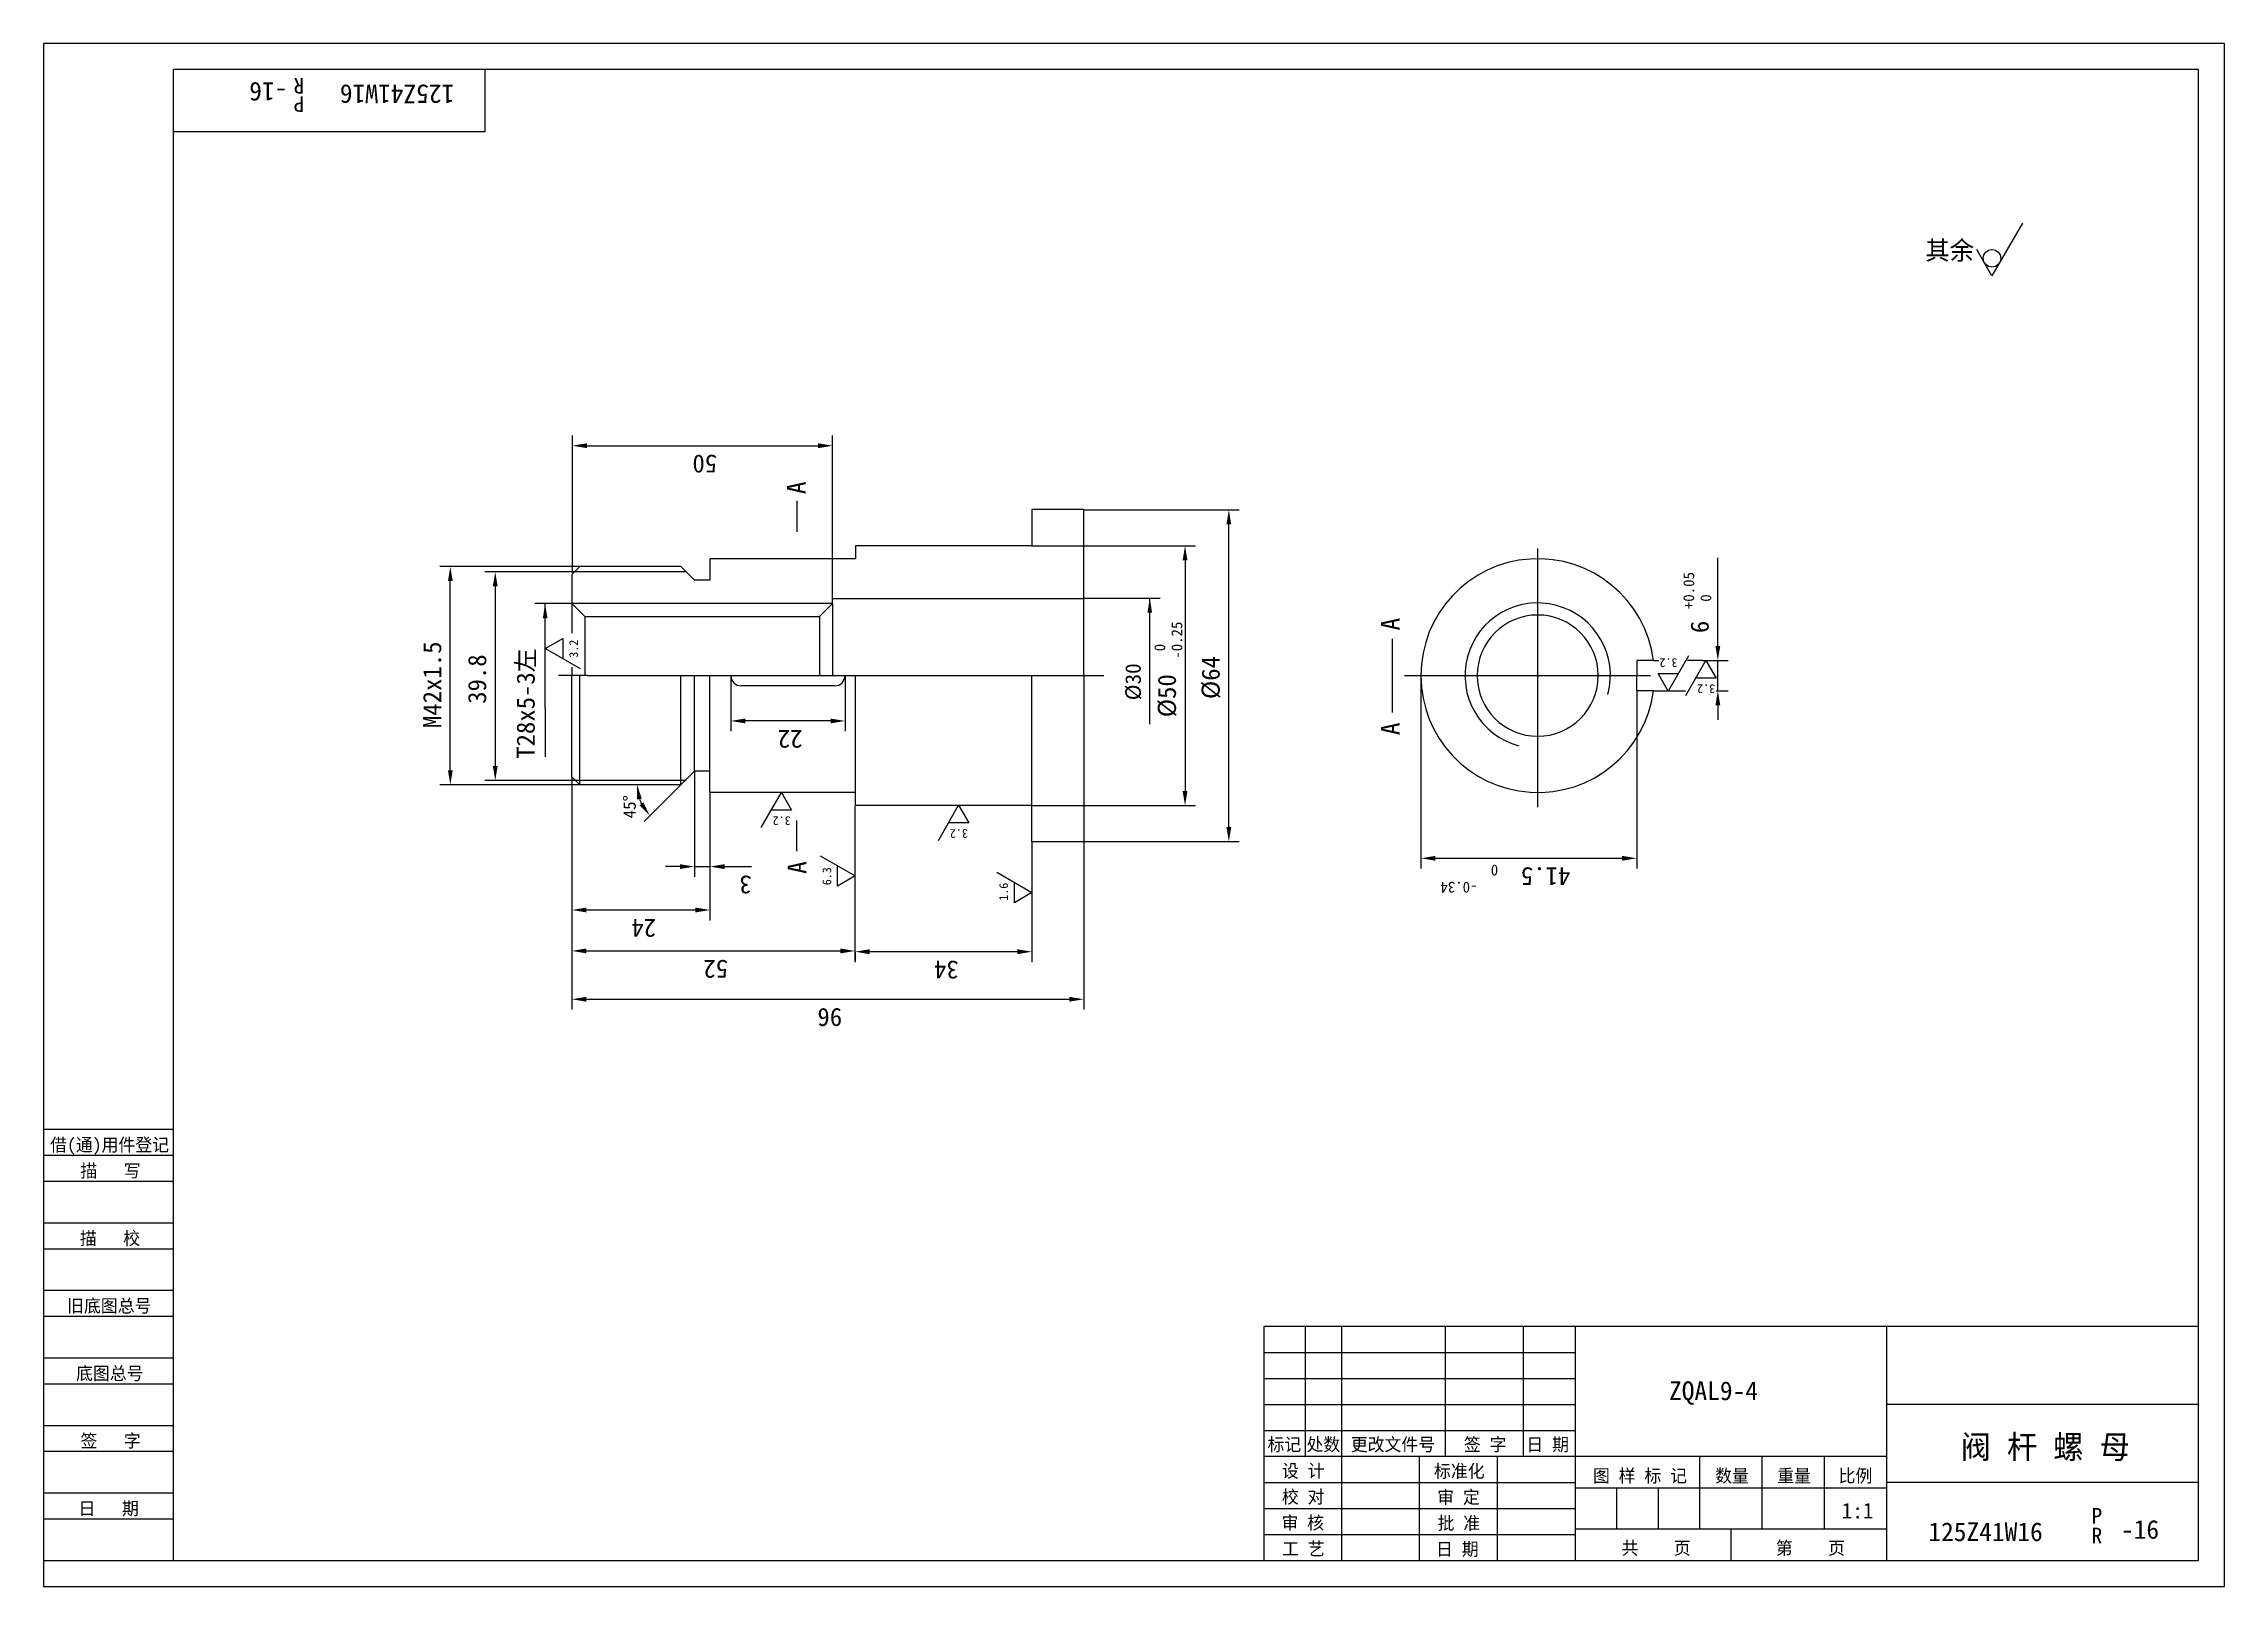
# Model space of a CAD drawing. Header units: metres. Extents: x 0 to 420, y 0 to 297.
import ezdxf

# ---------------------------------------------------------------- set-up
doc = ezdxf.new("R2010")
doc.units = ezdxf.units.M
for name, color, linetype in [('C', 6, 'Continuous'), ('D', 1, 'Continuous'), ('FL', 5, 'Continuous'), ('T', 7, 'Continuous'), ('TL', 4, 'Continuous')]:
    doc.layers.add(name, color=color, linetype=linetype)

# ---------------------------------------------------------------- blocks, each defined once
blk = doc.blocks.new('TUKUN3')
at = {"layer": 'FL'}
for p, q in [((420, 297), (0, 297)), ((0, 297), (0, 0)), ((420, 0), (420, 297)), ((0, 78), (25, 78)), ((0, 70), (25, 70)), ((0, 65), (25, 65)), ((0, 57), (25, 57)), ((0, 52), (25, 52)), ((243, 25), (243, 50)), ((250, 5), (250, 50)), ((270, 25), (270, 50)), ((285, 25), (285, 50)), ((0, 44), (25, 44)), ((235, 45), (295, 45)), ((0, 39), (25, 39)), ((235, 40), (295, 40)), ((235, 35), (295, 35)), ((0, 31), (25, 31)), ((235, 30), (295, 30)), ((0, 26), (25, 26)), ((280, 5), (280, 25)), ((0, 18), (25, 18)), ((235, 20), (295, 20)), ((0, 13), (25, 13)), ((235, 15), (295, 15)), ((235, 10), (295, 10)), ((0, 0), (420, 0))]:
    blk.add_line(p, q, dxfattribs=at)
at = {"layer": 'TL'}
for p, q in [((415, 292), (25, 292)), ((25, 5), (25, 292)), ((85, 292), (85, 280)), ((415, 5), (415, 292)), ((85, 280), (25, 280)), ((0, 88), (25, 88)), ((0, 83), (25, 83)), ((415, 50), (235, 50)), ((235, 50), (235, 5)), ((295, 5), (295, 50)), ((355, 5), (355, 50)), ((415, 35), (355, 35)), ((355, 25), (235, 25)), ((265, 5), (265, 25)), ((319, 11), (319, 25)), ((331, 11), (331, 25)), ((343, 11), (343, 25)), ((295, 19), (355, 19)), ((303, 11), (303, 19)), ((311, 11), (311, 19)), ((415, 20), (355, 20)), ((355, 11), (295, 11)), ((325, 5), (325, 11)), ((0, 5), (415, 5))]:
    blk.add_line(p, q, dxfattribs=at)
at = {"layer": 'T'}
for s, p in [('借(通)用件登记', (1.26, 83.76)), ('描   写', (7.09, 78.76)), ('描   校', (6.98, 65.76)), ('旧底图总号', (4.52, 52.76)), ('底图总号', (6.25, 39.76)), ('签   字', (7.1, 26.76)), ('标记', (235.71, 26.07)), ('处数', (243.22, 26.07)), ('更改文件号', (251.75, 26.07)), ('签 字', (273.53, 26.07)), ('日 期', (285.57, 26.07)), ('设 计', (238.5, 20.99)), ('标准化', (267.77, 20.93)), ('图 样 标 记', (298.4, 20.04)), ('数量', (321.92, 20.04)), ('重量', (333.88, 20.04)), ('比例', (345.7, 20.04)), ('校 对', (238.48, 15.99)), ('审 定', (268.39, 15.93)), ('日   期', (6.72, 13.76)), ('审 核', (238.41, 10.99)), ('批 准', (268.46, 10.93)), ('工 艺', (238.52, 5.99)), ('日 期', (268.18, 5.93)), ('共    页', (303.91, 6.13)), ('第    页', (333.62, 6.13))]:
    blk.add_text(s, height=2.5, dxfattribs=at).set_placement(p)

msp = doc.modelspace()

# ---------------------------------------------------------------- linework, layer by layer
at = {"layer": 'C'}
for p, q in [((287.75, 149.98), (287.75, 199.79)), ((287.75, 159.63), (287.75, 191.03)), ((104.7, 175.33), (99.14, 175.33)), ((104.7, 175.33), (204.17, 175.33)), ((262.09, 175.33), (309.5, 175.33)), ((272.05, 175.33), (303.45, 175.33))]:
    msp.add_line(p, q, dxfattribs=at)
at = {"layer": 'D'}
for p, q in [((381.09, 262.43), (375.24, 252.29)), ((375.24, 252.29), (372.31, 257.36)), ((101.85, 195.2), (101.85, 221.59)), ((104.65, 219.59), (149.13, 219.59)), ((151.93, 190.19), (151.93, 221.59)), ((200.37, 207.23), (230.27, 207.23)), ((228.27, 146.18), (228.27, 204.43)), ((190.28, 200.32), (221.83, 200.32)), ((219.83, 197.52), (219.83, 153.1)), ((322.44, 186.1), (322.44, 198.04)), ((103.24, 196.33), (76.33, 196.33)), ((78.33, 157.13), (78.33, 193.53)), ((102.23, 195.32), (84.98, 195.32)), ((123.74, 195.32), (102.23, 195.32)), ((86.98, 192.52), (86.98, 157.95)), ((101.74, 189.19), (94.59, 189.19)), ((96.59, 169.04), (96.59, 189.19)), ((151.93, 189.19), (101.76, 189.19)), ((200.37, 190.24), (215.04, 190.24)), ((213.04, 165.98), (213.04, 190.24)), ((322.44, 183.84), (322.44, 186.1)), ((96.61, 180.55), (99.99, 182.5)), ((99.99, 182.5), (99.99, 178.6)), ((259.76, 168.21), (259.76, 182.44)), ((322.44, 181.04), (322.44, 183.84)), ((103.37, 176.64), (96.61, 180.55)), ((310.06, 178.24), (311.05, 178.24)), ((316.79, 179.11), (312.89, 172.35)), ((316.25, 171.48), (320.15, 178.24)), ((319.5, 178.24), (316.62, 178.24)), ((319.5, 178.24), (324.44, 178.24)), ((320.15, 178.24), (322.1, 174.86)), ((322.44, 172.42), (322.44, 178.24)), ((132.33, 175.36), (132.33, 164.61)), ((154.35, 175.36), (154.35, 164.61)), ((265.25, 175.33), (265.25, 138.17)), ((306.81, 172.42), (306.81, 138.17)), ((310.06, 172.42), (316.2, 172.42)), ((312.89, 172.35), (310.94, 175.73)), ((310.94, 175.73), (314.84, 175.73)), ((322.1, 174.86), (318.2, 174.86)), ((322.13, 172.42), (324.44, 172.42)), ((96.59, 169.04), (96.59, 159.68)), ((322.44, 169.62), (322.44, 166.82)), ((151.55, 166.61), (135.13, 166.61)), ((101.74, 155.83), (101.74, 128.21)), ((125.34, 156.93), (125.34, 136.57)), ((103.24, 154.33), (76.33, 154.33)), ((102.42, 155.15), (84.98, 155.15)), ((123.74, 155.15), (102.23, 155.15)), ((122.74, 154.33), (115.67, 147.26)), ((128.34, 152.83), (128.34, 136.57)), ((138.2, 146.07), (142.1, 152.83)), ((142.1, 152.83), (144.05, 149.45)), ((144.05, 149.45), (140.15, 149.45)), ((156.25, 150.19), (156.25, 120.33)), ((172.32, 143.61), (176.23, 150.37)), ((176.23, 150.37), (178.18, 146.99)), ((190.28, 150.3), (221.83, 150.3)), ((178.18, 146.99), (174.28, 146.99)), ((190.34, 143.33), (190.34, 120.18)), ((200.34, 143.33), (200.34, 111.03)), ((200.37, 143.38), (230.27, 143.38)), ((149.54, 140.66), (156.3, 136.76)), ((152.92, 134.81), (152.92, 138.71)), ((268.05, 140.17), (304.01, 140.17)), ((122.54, 138.57), (119.74, 138.57)), ((125.34, 138.57), (128.34, 138.57)), ((128.34, 136.57), (128.34, 128.21)), ((131.14, 138.57), (133.94, 138.57)), ((133.94, 138.57), (136.36, 138.57)), ((156.3, 136.76), (152.92, 134.81)), ((183.59, 137.47), (190.35, 133.57)), ((186.97, 131.62), (186.97, 135.52)), ((125.54, 130.21), (104.54, 130.21)), ((190.35, 133.57), (186.97, 131.62)), ((101.74, 128.21), (101.74, 120.33)), ((104.54, 122.33), (153.45, 122.33)), ((156.3, 122.18), (156.3, 120.18)), ((187.54, 122.18), (159.1, 122.18)), ((101.74, 120.33), (101.74, 111.03)), ((104.54, 113.03), (197.54, 113.03))]:
    msp.add_line(p, q, dxfattribs=at)
msp.add_circle((375.24, 255.67), 1.69, dxfattribs=at)
msp.add_arc((122.74, 154.33), 8.45, 199.08, 205.92, dxfattribs=at)
for points in [[(104.65, 219.12), (104.65, 220.06), (101.85, 219.59)], [(149.13, 219.12), (149.13, 220.06), (151.93, 219.59)], [(227.8, 204.43), (228.73, 204.43), (228.27, 207.23)], [(219.36, 197.52), (220.29, 197.52), (219.83, 200.32)], [(77.87, 193.53), (78.8, 193.53), (78.33, 196.33)], [(86.51, 192.52), (87.45, 192.52), (86.98, 195.32)], [(96.14, 186.39), (96.59, 189.19), (97.04, 186.39)], [(212.59, 187.44), (213.04, 190.24), (213.49, 187.44)], [(321.98, 181.04), (322.91, 181.04), (322.44, 178.24)], [(321.98, 169.62), (322.91, 169.62), (322.44, 172.42)], [(135.13, 166.14), (135.13, 167.07), (132.33, 166.61)], [(151.55, 166.14), (151.55, 167.07), (154.35, 166.61)], [(77.87, 157.13), (78.8, 157.13), (78.33, 154.33)], [(86.51, 157.95), (87.45, 157.95), (86.98, 155.15)], [(114.29, 151.49), (115.21, 151.64), (114.29, 154.33)], [(219.36, 153.1), (220.29, 153.1), (219.83, 150.3)], [(115.52, 150.91), (114.76, 150.36), (116.76, 148.35)], [(227.8, 146.18), (228.73, 146.18), (228.27, 143.38)], [(122.54, 138.1), (122.54, 139.03), (125.34, 138.57)], [(131.14, 138.1), (131.14, 139.03), (128.34, 138.57)], [(268.05, 139.7), (268.05, 140.63), (265.25, 140.17)], [(304.01, 139.7), (304.01, 140.63), (306.81, 140.17)], [(104.54, 129.75), (104.54, 130.68), (101.74, 130.21)], [(125.54, 129.75), (125.54, 130.68), (128.34, 130.21)], [(104.54, 121.86), (104.54, 122.8), (101.74, 122.33)], [(153.45, 121.86), (153.45, 122.8), (156.25, 122.33)], [(159.1, 121.71), (159.1, 122.65), (156.3, 122.18)], [(187.54, 121.71), (187.54, 122.65), (190.34, 122.18)], [(104.54, 112.56), (104.54, 113.49), (101.74, 113.03)], [(197.54, 112.56), (197.54, 113.49), (200.34, 113.03)]]:
    msp.add_solid(points, dxfattribs=at)
at = {"layer": 'FL'}
msp.add_arc((287.75, 175.33), 14, 345, 255, dxfattribs=at)
at = {"layer": 'TL'}
for p, q in [((145.07, 208.95), (145.07, 203.01)), ((190.34, 207.33), (190.34, 200.33)), ((200.34, 207.33), (190.34, 207.33)), ((200.34, 190.25), (200.34, 207.33)), ((128.34, 197.83), (128.34, 193.73)), ((156.34, 197.83), (128.34, 197.83)), ((156.34, 200.33), (156.34, 197.83)), ((190.34, 200.33), (156.34, 200.33)), ((103.24, 196.33), (101.74, 194.83)), ((101.74, 194.83), (101.74, 189.19)), ((122.74, 196.33), (103.24, 196.33)), ((125.34, 193.73), (122.74, 196.33)), ((128.34, 193.73), (125.34, 193.73)), ((104.24, 186.69), (101.74, 189.19)), ((101.74, 189.19), (101.74, 183.52)), ((149.43, 186.69), (151.93, 189.19)), ((151.93, 189.19), (151.93, 190.19)), ((151.93, 190.19), (200.32, 190.19)), ((151.93, 189.19), (151.93, 186.69)), ((200.34, 175.33), (200.34, 190.25)), ((104.24, 186.69), (149.43, 186.69)), ((104.24, 186.69), (104.24, 175.35)), ((149.43, 186.69), (149.43, 175.37)), ((151.93, 186.69), (151.93, 175.37)), ((101.74, 176.96), (101.74, 175.35)), ((310.06, 178.24), (306.81, 178.24)), ((306.81, 178.24), (306.81, 175.37)), ((101.74, 155.83), (101.74, 175.31)), ((103.24, 154.33), (103.24, 175.31)), ((122.74, 154.33), (122.74, 175.31)), ((125.34, 156.93), (125.34, 175.31)), ((128.34, 156.93), (128.34, 175.31)), ((152.35, 173.36), (134.35, 173.36)), ((156.34, 152.83), (156.34, 175.31)), ((190.34, 150.33), (190.34, 175.31)), ((200.34, 175.33), (200.34, 143.33)), ((306.81, 172.42), (306.81, 175.29)), ((310.06, 172.42), (306.81, 172.42)), ((103.24, 154.33), (101.74, 155.83)), ((125.34, 156.93), (122.74, 154.33)), ((128.34, 156.93), (125.34, 156.93)), ((128.34, 152.83), (128.34, 156.93)), ((122.74, 154.33), (103.24, 154.33)), ((156.34, 152.83), (128.34, 152.83)), ((156.34, 150.33), (156.34, 152.83)), ((145.07, 141.52), (145.07, 147.46)), ((190.34, 150.33), (156.34, 150.33)), ((190.34, 143.33), (190.34, 150.33)), ((200.34, 143.33), (190.34, 143.33))]:
    msp.add_line(p, q, dxfattribs=at)
msp.add_lwpolyline([(287.75, 187, 1), (287.75, 163.66, 1), (287.75, 187, 1)], format="xyb", dxfattribs=at)
for centre, radius, start, end in [((287.75, 175.33), 22.5, 7.44, 352.56), ((134.35, 175.36), 2, 180, 270), ((152.35, 175.36), 2, 270, 0)]:
    msp.add_arc(centre, radius, start, end, dxfattribs=at)

# ---------------------------------------------------------------- block references
at = {"layer": 'D'}
msp.add_blockref('TUKUN3', (0, 0), dxfattribs=at)

# ---------------------------------------------------------------- texts
for s, height, rotation, p in [('R', 3, 180, (50.19, 290.37)), ('-16', 3.6, 180, (46.95, 289.56)), ('P', 3, 180, (50.19, 286.86)), ('125Z41W16', 3.6, 180, (79.1, 289.1)), ('50', 3.5, 180, (129.72, 217.84)), ('A', 3.6, 90, (146.76, 210.27)), ('+0.05', 2.1, 90, (317.89, 188.13)), (' 0', 2.1, 90, (321.18, 188.13)), ('-0.25', 2.1, 90, (219.3, 178.59)), ('6', 3.5, 90, (320.69, 183.52)), ('M42x1.5', 3.5, 90, (76.58, 165.24)), ('3.2', 1.7, 90, (102.92, 178.77)), (' 0', 2.1, 90, (216.01, 178.59)), ('39.8', 3.5, 90, (85.23, 169.9)), ('T28x5-3左', 3.5, 90, (94.59, 159.32)), ('%%c30', 3, 90, (211.32, 170.59)), ('%%C64', 3.5, 90, (226.52, 170.81)), ('3.2', 1.7, 180, (314.67, 178.66)), ('%%c50', 3.5, 90, (218.08, 167.31)), ('3.2', 1.7, 180, (321.93, 173.63)), ('22', 3.5, 180, (146.18, 164.86)), ('45%%d', 2.4, 90, (114.05, 147.85)), ('3.2', 1.7, 180, (143.88, 148.22)), ('3.2', 1.7, 180, (178.01, 145.76)), ('A', 3.6, 90, (146.92, 137.16)), (' 0', 2.1, 180, (281.58, 138.91)), ('3', 3.5, 180, (136.36, 136.82)), ('6.3', 1.7, 90, (151.69, 134.98)), ('1.6', 1.7, 90, (185.74, 131.99)), ('-0.34', 2.1, 180, (276.15, 135.62)), ('41.5', 3.5, 180, (294.03, 138.42)), ('24', 3.5, 180, (117.95, 128.46)), ('52', 3.5, 180, (131.83, 120.58)), ('34', 3.5, 180, (176.24, 120.43)), ('96', 3.5, 180, (153.79, 111.28))]:
    msp.add_text(s, height=height, rotation=rotation, dxfattribs=at).set_placement(p)
for s, height, p in [('其余', 3.6, (362.42, 255.4)), ('ZQAL9-4', 3.6, (313.04, 35.86)), ('阀 杆 螺 母', 4.5, (369.21, 24.6)), ('1:1', 3, (346.3, 13.07)), ('P', 3, (394.43, 12.1)), ('-16', 3.6, (400.08, 9.16)), ('125Z41W16', 3.6, (362.98, 8.71)), ('R', 3, (394.43, 8.29))]:
    msp.add_text(s, height=height, dxfattribs=at).set_placement(p)
at = {"layer": 'TL'}
for p in [(261.17, 184.02), (261.17, 163.87)]:
    msp.add_text('A', height=3.6, rotation=90, dxfattribs=at).set_placement(p)

doc.saveas('drawing.dxf')
